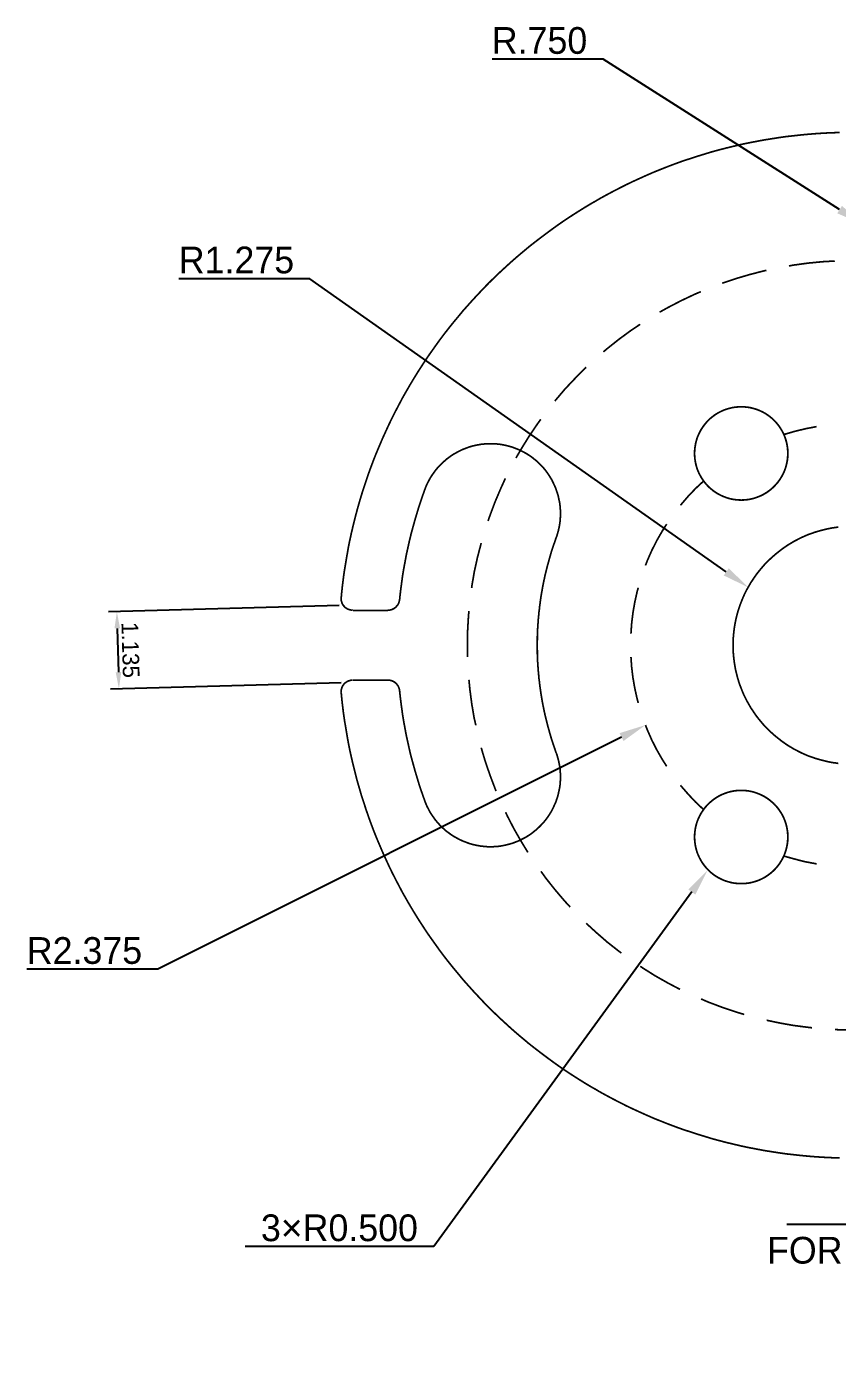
# Model space of a CAD drawing. Header units: millimetres. Extents: x 6 to 265, y -15 to 239.
# Drawn here: x 5.7 to 127, y -14.7 to 185 of the extents above; entities that cross this region are included whole.
import ezdxf
from ezdxf import colors
from ezdxf.entities.mleader import LeaderData, LeaderLine
from ezdxf.math import Vec2, Vec3

# ---------------------------------------------------------------- set-up
doc = ezdxf.new("R2010")
doc.units = ezdxf.units.MM
doc.layers.add('P', color=7, linetype='Continuous')
doc.dimstyles.new('ISO-25', dxfattribs={"dimtxt": 2.5, "dimasz": 2.5, "dimexe": 1.25, "dimexo": 0.625, "dimtad": 1, "dimtxsty": 'Standard', "dimcen": 2.5, "dimadec": 0, "dimazin": 0, "dimtfac": 1, "dimtmove": 0, "dimatfit": 3, "dimfxl": 1, "dimarcsym": 0})

# ---------------------------------------------------------------- blocks, each defined once
blk = doc.blocks.new('*D1')
at = {"color": 0, "lineweight": -2, "transparency": 16777216}
for p, q in [((52.47, 98.36), (17.96, 97.41)), ((19.28, 94.94), (19.46, 88.39)), ((52.79, 86.8), (18.27, 85.85))]:
    blk.add_line(p, q, dxfattribs=at)
at = {"color": 0, "transparency": 16777216}
for points in [[(19.69, 94.95), (18.86, 94.93), (19.21, 97.44)], [(19.87, 88.4), (19.04, 88.37), (19.52, 85.89)]]:
    blk.add_solid(points, dxfattribs=at)
at = {"layer": 'Defpoints', "color": 0, "transparency": 16777216}
for p in [(53.09, 98.37), (19.52, 85.89), (53.41, 86.82)]:
    blk.add_point(p, dxfattribs=at)
at = {"color": 0, "transparency": 16777216, "insert": (21.24, 91.71), "char_height": 2.5, "attachment_point": 5, "rotation": 271.5766}
blk.add_mtext('1.135', dxfattribs=at)

msp = doc.modelspace()

# ---------------------------------------------------------------- linework, layer by layer
at = {"layer": 'P', "color": 5, "const_width": 0.254}
for points in [[(127.318, 169.139), (126.171, 169.104), (125.042, 169.051), (123.913, 168.981), (122.784, 168.892), (121.655, 168.787), (120.527, 168.663), (119.398, 168.54), (118.269, 168.381), (117.158, 168.204), (116.029, 168.028), (114.917, 167.816), (113.806, 167.605), (112.695, 167.375), (111.584, 167.111), (110.472, 166.846), (109.379, 166.564), (108.268, 166.264), (107.174, 165.929), (106.08, 165.594), (105.004, 165.241), (103.911, 164.888), (102.835, 164.5), (101.759, 164.095), (100.683, 163.671), (99.624, 163.248), (98.566, 162.789), (97.508, 162.313), (96.467, 161.837), (95.426, 161.343), (94.386, 160.814), (93.363, 160.285), (92.34, 159.738), (91.317, 159.173), (90.823, 158.873), (90.311, 158.591), (89.306, 157.992), (88.318, 157.374), (87.348, 156.757), (86.378, 156.122), (85.425, 155.469), (84.49, 154.799), (83.555, 154.111), (82.638, 153.423), (81.721, 152.718), (80.821, 152.012), (79.939, 151.271), (79.058, 150.53), (78.211, 149.789), (77.364, 149.013), (76.518, 148.237), (75.688, 147.443), (74.877, 146.65), (74.083, 145.838), (73.307, 145.009), (72.531, 144.18), (71.773, 143.334), (71.014, 142.487), (70.291, 141.605), (69.568, 140.741), (68.845, 139.841), (68.157, 138.959), (67.469, 138.042), (66.816, 137.125), (66.163, 136.208), (65.511, 135.273), (64.893, 134.32), (64.276, 133.368), (63.676, 132.398), (63.094, 131.427), (62.53, 130.457), (61.965, 129.469), (61.436, 128.464), (60.907, 127.459), (60.396, 126.453), (59.902, 125.43), (59.425, 124.389), (58.949, 123.349), (58.508, 122.308), (58.067, 121.267), (57.644, 120.209), (57.238, 119.133), (56.85, 118.075), (56.48, 116.981), (56.127, 115.905), (55.774, 114.812), (55.457, 113.718), (55.139, 112.607), (54.857, 111.513), (54.575, 110.384), (54.31, 109.273), (54.063, 108.144), (53.834, 107.015), (53.64, 105.886), (53.446, 104.74), (53.252, 103.593), (53.093, 102.447), (52.952, 101.3), (52.828, 100.136), (52.776, 99.554)], [(126.612, 149.913), (124.795, 149.807), (122.59, 149.595), (120.403, 149.296), (119.75, 149.172)], [(116.381, 148.519), (116.064, 148.449), (113.93, 147.902), (111.831, 147.285), (109.767, 146.597)], [(106.574, 145.327), (105.657, 144.939), (103.646, 143.986), (101.706, 142.981), (100.401, 142.258)], [(97.49, 140.441), (96.097, 139.506), (94.298, 138.183), (92.569, 136.807), (91.987, 136.313)], [(89.429, 134.003), (89.27, 133.897), (87.736, 132.327), (86.219, 130.722), (84.79, 129.028), (84.72, 128.958)], [(109.114, 127.159), (108.973, 127.071), (108.673, 126.877), (108.373, 126.665), (108.109, 126.453), (107.844, 126.224), (107.597, 125.977), (107.368, 125.73), (107.156, 125.465), (106.945, 125.201), (106.751, 124.919), (106.574, 124.619), (106.415, 124.337), (106.274, 124.037), (106.133, 123.719), (106.01, 123.402), (105.922, 123.084), (105.833, 122.767), (105.763, 122.432), (105.71, 122.114), (105.657, 121.779), (105.639, 121.444), (105.639, 121.109), (105.639, 120.773), (105.675, 120.421), (105.71, 120.086), (105.763, 119.75), (105.833, 119.415), (105.939, 119.08), (106.045, 118.763), (106.168, 118.428), (106.31, 118.11), (106.486, 117.793), (106.574, 117.634), (106.662, 117.475), (106.856, 117.175), (107.068, 116.893), (107.28, 116.611), (107.509, 116.364), (107.756, 116.117), (108.003, 115.888), (108.268, 115.658), (108.532, 115.464), (108.814, 115.27), (109.097, 115.094), (109.396, 114.935), (109.696, 114.776), (110.014, 114.653), (110.331, 114.529), (110.649, 114.423), (110.966, 114.335), (111.284, 114.265), (111.619, 114.212), (111.954, 114.177), (112.289, 114.159), (112.624, 114.141), (112.959, 114.159), (113.295, 114.177), (113.647, 114.212), (113.983, 114.282), (114.318, 114.353), (114.635, 114.441), (114.97, 114.565), (115.305, 114.688), (115.623, 114.829), (115.94, 114.988), (116.099, 115.076), (116.258, 115.164), (116.558, 115.358), (116.84, 115.57), (117.105, 115.799), (117.369, 116.029), (117.616, 116.258), (117.845, 116.523), (118.075, 116.769), (118.269, 117.052), (118.463, 117.334), (118.639, 117.616), (118.798, 117.916), (118.957, 118.216), (119.08, 118.516), (119.204, 118.833), (119.292, 119.151), (119.38, 119.486), (119.451, 119.803), (119.521, 120.138), (119.556, 120.474), (119.574, 120.809), (119.592, 121.144), (119.574, 121.479), (119.556, 121.814), (119.503, 122.149), (119.451, 122.484), (119.38, 122.82), (119.274, 123.155), (119.168, 123.49), (119.045, 123.807), (118.904, 124.125), (118.745, 124.442), (118.657, 124.601), (118.551, 124.76), (118.357, 125.06), (118.163, 125.342), (117.934, 125.624), (117.704, 125.889), (117.457, 126.136), (117.21, 126.365), (116.946, 126.577), (116.681, 126.788), (116.399, 126.982), (116.117, 127.159), (115.817, 127.318), (115.517, 127.459), (115.2, 127.6), (114.9, 127.706), (114.582, 127.811), (114.247, 127.9), (113.93, 127.97), (113.594, 128.023), (113.259, 128.058), (112.924, 128.094), (112.589, 128.094), (112.254, 128.094), (111.919, 128.058), (111.584, 128.023), (111.248, 127.97), (110.913, 127.882), (110.578, 127.794), (110.243, 127.688), (109.926, 127.564), (109.59, 127.406), (109.273, 127.247), (109.114, 127.159)], [(105.639, 121.126), (105.639, 120.932), (105.657, 120.579), (105.692, 120.227), (105.745, 119.892), (105.816, 119.539), (105.904, 119.204), (105.992, 118.886), (106.116, 118.569), (106.257, 118.251), (106.398, 117.951), (106.557, 117.651), (106.733, 117.369), (106.927, 117.087), (107.121, 116.822), (107.333, 116.558), (107.562, 116.311), (107.791, 116.064), (108.038, 115.852), (108.303, 115.641), (108.567, 115.429), (108.85, 115.253), (109.132, 115.076), (109.432, 114.917), (109.732, 114.759), (110.049, 114.635), (110.367, 114.512), (110.702, 114.406), (111.037, 114.318), (111.372, 114.247), (111.725, 114.194), (112.078, 114.159), (112.43, 114.141), (112.607, 114.141), (112.783, 114.141), (113.153, 114.159), (113.489, 114.194), (113.841, 114.247), (114.177, 114.318), (114.512, 114.406), (114.847, 114.512), (115.164, 114.635), (115.482, 114.759), (115.782, 114.917), (116.082, 115.076), (116.364, 115.253), (116.646, 115.429), (116.911, 115.641), (117.175, 115.852), (117.422, 116.064), (117.651, 116.311), (117.881, 116.558), (118.092, 116.822), (118.304, 117.087), (118.48, 117.369), (118.657, 117.651), (118.816, 117.951), (118.974, 118.251), (119.098, 118.569), (119.221, 118.886), (119.327, 119.204), (119.398, 119.539), (119.468, 119.892), (119.521, 120.227), (119.556, 120.579), (119.574, 120.932), (119.592, 121.126), (119.574, 121.303), (119.556, 121.655), (119.521, 122.008), (119.468, 122.361), (119.398, 122.696), (119.327, 123.031), (119.221, 123.366), (119.098, 123.684), (118.974, 123.984), (118.816, 124.301), (118.657, 124.601), (118.48, 124.883), (118.304, 125.166), (118.092, 125.43), (117.881, 125.677), (117.651, 125.942), (117.422, 126.171), (117.175, 126.4), (116.911, 126.612), (116.646, 126.806), (116.364, 127), (116.082, 127.176), (115.782, 127.335), (115.482, 127.476), (115.164, 127.617), (114.847, 127.723), (114.512, 127.829), (114.177, 127.917), (113.841, 127.988), (113.489, 128.041), (113.153, 128.076), (112.783, 128.094), (112.607, 128.094), (112.43, 128.094), (112.078, 128.076), (111.725, 128.041), (111.372, 127.988), (111.037, 127.917), (110.702, 127.829), (110.367, 127.723), (110.049, 127.617), (109.732, 127.476), (109.432, 127.335), (109.132, 127.176), (108.85, 127), (108.567, 126.806), (108.303, 126.612), (108.038, 126.4), (107.791, 126.171), (107.562, 125.942), (107.333, 125.677), (107.121, 125.43), (106.927, 125.166), (106.733, 124.883), (106.557, 124.601), (106.398, 124.301), (106.257, 123.984), (106.116, 123.684), (105.992, 123.366), (105.904, 123.031), (105.816, 122.696), (105.745, 122.361), (105.692, 122.008), (105.657, 121.655), (105.639, 121.303), (105.639, 121.126)], [(109.114, 115.076), (109.273, 114.988), (109.59, 114.829), (109.926, 114.688), (110.243, 114.565), (110.578, 114.441), (110.913, 114.353), (111.248, 114.282), (111.584, 114.212), (111.919, 114.177), (112.254, 114.159), (112.589, 114.141), (112.924, 114.159), (113.259, 114.177), (113.594, 114.212), (113.93, 114.265), (114.247, 114.335), (114.582, 114.423), (114.9, 114.529), (115.2, 114.653), (115.517, 114.776), (115.817, 114.935), (116.117, 115.094), (116.399, 115.27), (116.681, 115.464), (116.946, 115.658), (117.21, 115.888), (117.457, 116.117), (117.704, 116.364), (117.934, 116.611), (118.163, 116.893), (118.357, 117.175), (118.551, 117.475), (118.657, 117.634), (118.745, 117.793), (118.904, 118.11), (119.045, 118.428), (119.168, 118.763), (119.274, 119.08), (119.38, 119.415), (119.451, 119.75), (119.503, 120.086), (119.556, 120.421), (119.574, 120.773), (119.592, 121.109), (119.574, 121.444), (119.556, 121.779), (119.521, 122.114), (119.451, 122.432), (119.38, 122.767), (119.292, 123.084), (119.204, 123.402), (119.08, 123.719), (118.957, 124.037), (118.798, 124.337), (118.639, 124.619), (118.463, 124.919), (118.269, 125.201), (118.075, 125.465), (117.845, 125.73), (117.616, 125.977), (117.369, 126.224), (117.105, 126.453), (116.84, 126.665), (116.558, 126.877), (116.258, 127.071), (116.099, 127.159), (115.94, 127.247), (115.623, 127.406), (115.305, 127.564), (114.97, 127.688), (114.635, 127.794), (114.318, 127.882), (113.983, 127.97), (113.647, 128.023), (113.295, 128.058), (112.959, 128.094), (112.624, 128.094), (112.289, 128.094), (111.954, 128.058), (111.619, 128.023), (111.284, 127.97), (110.966, 127.9), (110.649, 127.811), (110.331, 127.706), (110.014, 127.6), (109.696, 127.459), (109.396, 127.318), (109.097, 127.159), (108.814, 126.982), (108.532, 126.788), (108.268, 126.577), (108.003, 126.365), (107.756, 126.136), (107.509, 125.889), (107.28, 125.624), (107.068, 125.342), (106.856, 125.06), (106.662, 124.76), (106.574, 124.601), (106.486, 124.442), (106.31, 124.125), (106.168, 123.807), (106.045, 123.49), (105.939, 123.155), (105.833, 122.82), (105.763, 122.484), (105.71, 122.149), (105.675, 121.814), (105.639, 121.479), (105.639, 121.144), (105.639, 120.809), (105.657, 120.474), (105.71, 120.138), (105.763, 119.803), (105.833, 119.486), (105.922, 119.151), (106.01, 118.833), (106.133, 118.516), (106.274, 118.216), (106.415, 117.916), (106.574, 117.616), (106.751, 117.334), (106.945, 117.052), (107.156, 116.769), (107.368, 116.523), (107.597, 116.258), (107.844, 116.029), (108.109, 115.799), (108.373, 115.57), (108.673, 115.358), (108.973, 115.164), (109.114, 115.076)], [(116.099, 115.076), (116.258, 115.164), (116.558, 115.358), (116.84, 115.57), (117.105, 115.799), (117.369, 116.029), (117.616, 116.258), (117.845, 116.523), (118.075, 116.769), (118.269, 117.052), (118.463, 117.334), (118.639, 117.616), (118.798, 117.916), (118.957, 118.216), (119.08, 118.516), (119.204, 118.833), (119.292, 119.151), (119.38, 119.486), (119.451, 119.803), (119.521, 120.138), (119.556, 120.474), (119.574, 120.809), (119.592, 121.144), (119.574, 121.479), (119.556, 121.814), (119.503, 122.149), (119.451, 122.484), (119.38, 122.82), (119.274, 123.155), (119.168, 123.49), (119.045, 123.807), (118.904, 124.125), (118.745, 124.442), (118.657, 124.601), (118.551, 124.76), (118.357, 125.06), (118.163, 125.342), (117.934, 125.624), (117.704, 125.889), (117.457, 126.136), (117.21, 126.365), (116.946, 126.577), (116.681, 126.788), (116.399, 126.982), (116.117, 127.159), (115.817, 127.318), (115.517, 127.459), (115.2, 127.6), (114.9, 127.706), (114.582, 127.811), (114.247, 127.9), (113.93, 127.97), (113.594, 128.023), (113.259, 128.058), (112.924, 128.094), (112.589, 128.094), (112.254, 128.094), (111.919, 128.058), (111.584, 128.023), (111.248, 127.97), (110.913, 127.882), (110.578, 127.794), (110.243, 127.688), (109.926, 127.564), (109.59, 127.406), (109.273, 127.247), (109.114, 127.159), (108.973, 127.071), (108.673, 126.877), (108.373, 126.665), (108.109, 126.453), (107.844, 126.224), (107.597, 125.977), (107.368, 125.73), (107.156, 125.465), (106.945, 125.201), (106.751, 124.919), (106.574, 124.619), (106.415, 124.337), (106.274, 124.037), (106.133, 123.719), (106.01, 123.402), (105.922, 123.084), (105.833, 122.767), (105.763, 122.432), (105.71, 122.114), (105.657, 121.779), (105.639, 121.444), (105.639, 121.109), (105.639, 120.773), (105.675, 120.421), (105.71, 120.086), (105.763, 119.75), (105.833, 119.415), (105.939, 119.08), (106.045, 118.763), (106.168, 118.428), (106.31, 118.11), (106.486, 117.793), (106.574, 117.634), (106.662, 117.475), (106.856, 117.175), (107.068, 116.893), (107.28, 116.611), (107.509, 116.364), (107.756, 116.117), (108.003, 115.888), (108.268, 115.658), (108.532, 115.464), (108.814, 115.27), (109.097, 115.094), (109.396, 114.935), (109.696, 114.776), (110.014, 114.653), (110.331, 114.529), (110.649, 114.423), (110.966, 114.335), (111.284, 114.265), (111.619, 114.212), (111.954, 114.177), (112.289, 114.159), (112.624, 114.141), (112.959, 114.159), (113.295, 114.177), (113.647, 114.212), (113.983, 114.282), (114.318, 114.353), (114.635, 114.441), (114.97, 114.565), (115.305, 114.688), (115.623, 114.829), (115.94, 114.988), (116.099, 115.076)], [(119.592, 121.126), (119.574, 121.303), (119.556, 121.655), (119.521, 122.008), (119.468, 122.361), (119.398, 122.696), (119.327, 123.031), (119.221, 123.366), (119.098, 123.684), (118.974, 123.984), (118.816, 124.301), (118.657, 124.601), (118.48, 124.883), (118.304, 125.166), (118.092, 125.43), (117.881, 125.677), (117.651, 125.942), (117.422, 126.171), (117.175, 126.4), (116.911, 126.612), (116.646, 126.806), (116.364, 127), (116.082, 127.176), (115.782, 127.335), (115.482, 127.476), (115.164, 127.617), (114.847, 127.723), (114.512, 127.829), (114.177, 127.917), (113.841, 127.988), (113.489, 128.041), (113.153, 128.076), (112.783, 128.094), (112.607, 128.094), (112.43, 128.094), (112.078, 128.076), (111.725, 128.041), (111.372, 127.988), (111.037, 127.917), (110.702, 127.829), (110.367, 127.723), (110.049, 127.617), (109.732, 127.476), (109.432, 127.335), (109.132, 127.176), (108.85, 127), (108.567, 126.806), (108.303, 126.612), (108.038, 126.4), (107.791, 126.171), (107.562, 125.942), (107.333, 125.677), (107.121, 125.43), (106.927, 125.166), (106.733, 124.883), (106.557, 124.601), (106.398, 124.301), (106.257, 123.984), (106.116, 123.684), (105.992, 123.366), (105.904, 123.031), (105.816, 122.696), (105.745, 122.361), (105.692, 122.008), (105.657, 121.655), (105.639, 121.303), (105.639, 121.126), (105.639, 120.932), (105.657, 120.579), (105.692, 120.227), (105.745, 119.892), (105.816, 119.539), (105.904, 119.204), (105.992, 118.886), (106.116, 118.569), (106.257, 118.251), (106.398, 117.951), (106.557, 117.651), (106.733, 117.369), (106.927, 117.087), (107.121, 116.822), (107.333, 116.558), (107.562, 116.311), (107.791, 116.064), (108.038, 115.852), (108.303, 115.641), (108.567, 115.429), (108.85, 115.253), (109.132, 115.076), (109.432, 114.917), (109.732, 114.759), (110.049, 114.635), (110.367, 114.512), (110.702, 114.406), (111.037, 114.318), (111.372, 114.247), (111.725, 114.194), (112.078, 114.159), (112.43, 114.141), (112.607, 114.141), (112.783, 114.141), (113.153, 114.159), (113.489, 114.194), (113.841, 114.247), (114.177, 114.318), (114.512, 114.406), (114.847, 114.512), (115.164, 114.635), (115.482, 114.759), (115.782, 114.917), (116.082, 115.076), (116.364, 115.253), (116.646, 115.429), (116.911, 115.641), (117.175, 115.852), (117.422, 116.064), (117.651, 116.311), (117.881, 116.558), (118.092, 116.822), (118.304, 117.087), (118.48, 117.369), (118.657, 117.651), (118.816, 117.951), (118.974, 118.251), (119.098, 118.569), (119.221, 118.886), (119.327, 119.204), (119.398, 119.539), (119.468, 119.892), (119.521, 120.227), (119.556, 120.579), (119.574, 120.932), (119.592, 121.126)], [(116.099, 127.159), (115.94, 127.247), (115.623, 127.406), (115.305, 127.564), (114.97, 127.688), (114.635, 127.794), (114.318, 127.882), (113.983, 127.97), (113.647, 128.023), (113.295, 128.058), (112.959, 128.094), (112.624, 128.094), (112.289, 128.094), (111.954, 128.058), (111.619, 128.023), (111.284, 127.97), (110.966, 127.9), (110.649, 127.811), (110.331, 127.706), (110.014, 127.6), (109.696, 127.459), (109.396, 127.318), (109.097, 127.159), (108.814, 126.982), (108.532, 126.788), (108.268, 126.577), (108.003, 126.365), (107.756, 126.136), (107.509, 125.889), (107.28, 125.624), (107.068, 125.342), (106.856, 125.06), (106.662, 124.76), (106.574, 124.601), (106.486, 124.442), (106.31, 124.125), (106.168, 123.807), (106.045, 123.49), (105.939, 123.155), (105.833, 122.82), (105.763, 122.484), (105.71, 122.149), (105.675, 121.814), (105.639, 121.479), (105.639, 121.144), (105.639, 120.809), (105.657, 120.474), (105.71, 120.138), (105.763, 119.803), (105.833, 119.486), (105.922, 119.151), (106.01, 118.833), (106.133, 118.516), (106.274, 118.216), (106.415, 117.916), (106.574, 117.616), (106.751, 117.334), (106.945, 117.052), (107.156, 116.769), (107.368, 116.523), (107.597, 116.258), (107.844, 116.029), (108.109, 115.799), (108.373, 115.57), (108.673, 115.358), (108.973, 115.164), (109.114, 115.076), (109.273, 114.988), (109.59, 114.829), (109.926, 114.688), (110.243, 114.565), (110.578, 114.441), (110.913, 114.353), (111.248, 114.282), (111.584, 114.212), (111.919, 114.177), (112.254, 114.159), (112.589, 114.141), (112.924, 114.159), (113.259, 114.177), (113.594, 114.212), (113.93, 114.265), (114.247, 114.335), (114.582, 114.423), (114.9, 114.529), (115.2, 114.653), (115.517, 114.776), (115.817, 114.935), (116.117, 115.094), (116.399, 115.27), (116.681, 115.464), (116.946, 115.658), (117.21, 115.888), (117.457, 116.117), (117.704, 116.364), (117.934, 116.611), (118.163, 116.893), (118.357, 117.175), (118.551, 117.475), (118.657, 117.634), (118.745, 117.793), (118.904, 118.11), (119.045, 118.428), (119.168, 118.763), (119.274, 119.08), (119.38, 119.415), (119.451, 119.75), (119.503, 120.086), (119.556, 120.421), (119.574, 120.773), (119.592, 121.109), (119.574, 121.444), (119.556, 121.779), (119.521, 122.114), (119.451, 122.432), (119.38, 122.767), (119.292, 123.084), (119.204, 123.402), (119.08, 123.719), (118.957, 124.037), (118.798, 124.337), (118.639, 124.619), (118.463, 124.919), (118.269, 125.201), (118.075, 125.465), (117.845, 125.73), (117.616, 125.977), (117.369, 126.224), (117.105, 126.453), (116.84, 126.665), (116.558, 126.877), (116.258, 127.071), (116.099, 127.159)], [(82.621, 126.224), (82.127, 125.536), (80.874, 123.684), (79.728, 121.832), (78.916, 120.438)], [(123.878, 125.13), (123.754, 125.113), (122.149, 124.795), (120.562, 124.407), (118.992, 123.948)], [(84.931, 108.532), (84.984, 108.656), (85.072, 108.903), (85.143, 109.167), (85.213, 109.414), (85.284, 109.679), (85.337, 109.926), (85.39, 110.19), (85.443, 110.455), (85.478, 110.702), (85.513, 110.966), (85.531, 111.231), (85.549, 111.478), (85.566, 111.742), (85.566, 111.989), (85.566, 112.254), (85.566, 112.501), (85.549, 112.765), (85.531, 113.012), (85.513, 113.259), (85.478, 113.524), (85.443, 113.771), (85.39, 114.018), (85.337, 114.265), (85.284, 114.512), (85.231, 114.759), (85.161, 115.006), (85.09, 115.235), (85.002, 115.482), (84.931, 115.711), (84.843, 115.958), (84.737, 116.187), (84.631, 116.417), (84.526, 116.646), (84.42, 116.858), (84.314, 117.087), (84.19, 117.316), (84.049, 117.528), (83.926, 117.74), (83.785, 117.951), (83.644, 118.163), (83.503, 118.357), (83.344, 118.569), (83.185, 118.763), (83.026, 118.957), (82.85, 119.133), (82.673, 119.327), (82.497, 119.503), (82.321, 119.68), (82.127, 119.856), (81.95, 120.033), (81.739, 120.191), (81.545, 120.35), (81.351, 120.509), (81.139, 120.668), (80.927, 120.809), (80.698, 120.95), (80.486, 121.091), (80.257, 121.214), (80.028, 121.338), (79.781, 121.461), (79.551, 121.585), (79.304, 121.691), (79.058, 121.797), (78.811, 121.885), (78.687, 121.938), (78.546, 121.991), (78.299, 122.079), (78.034, 122.149), (77.788, 122.22), (77.523, 122.29), (77.276, 122.343), (77.011, 122.396), (76.747, 122.449), (76.5, 122.484), (76.235, 122.52), (75.988, 122.537), (75.724, 122.555), (75.459, 122.573), (75.212, 122.573), (74.948, 122.573), (74.701, 122.573), (74.436, 122.555), (74.189, 122.537), (73.942, 122.502), (73.678, 122.484), (73.431, 122.432), (73.184, 122.396), (72.937, 122.343), (72.69, 122.29), (72.443, 122.238), (72.214, 122.167), (71.967, 122.096), (71.72, 122.008), (71.49, 121.92), (71.261, 121.832), (71.014, 121.744), (70.785, 121.638), (70.556, 121.532), (70.344, 121.426), (70.115, 121.303), (69.903, 121.179), (69.674, 121.056), (69.462, 120.932), (69.25, 120.791), (69.056, 120.65), (68.845, 120.491), (68.651, 120.35), (68.439, 120.191), (68.263, 120.015), (68.068, 119.856), (67.874, 119.68), (67.698, 119.503), (67.522, 119.327), (67.345, 119.133), (67.169, 118.939), (67.01, 118.745), (66.851, 118.551), (66.693, 118.339), (66.552, 118.128), (66.393, 117.916), (66.252, 117.704), (66.111, 117.475), (65.987, 117.263), (65.864, 117.016), (65.74, 116.787), (65.617, 116.558), (65.511, 116.311), (65.405, 116.064), (65.317, 115.817), (65.264, 115.676)], [(77.329, 117.387), (76.676, 115.958), (75.812, 113.93), (75.036, 111.866), (74.736, 111.019)], [(106.998, 116.999), (105.798, 115.888), (104.687, 114.723), (103.611, 113.471), (103.523, 113.365)], [(65.264, 115.676), (65.088, 115.182), (64.735, 114.177), (64.4, 113.171), (64.1, 112.166), (63.8, 111.16), (63.518, 110.137), (63.235, 109.114), (62.988, 108.091), (62.759, 107.05), (62.53, 106.027), (62.336, 104.987), (62.142, 103.946), (61.965, 102.905), (61.824, 101.847), (61.683, 100.806), (61.56, 99.748), (61.507, 99.219)], [(101.459, 110.543), (100.789, 109.485), (99.977, 108.073), (99.236, 106.609), (98.584, 105.128), (98.284, 104.352)], [(127.141, 110.102), (126.7, 110.031), (126.259, 109.978), (125.818, 109.89), (125.377, 109.802), (124.954, 109.696), (124.531, 109.59), (124.107, 109.467), (123.684, 109.343), (123.278, 109.202), (122.855, 109.061), (122.449, 108.903), (122.061, 108.726), (121.655, 108.55), (121.267, 108.356), (120.897, 108.162), (120.509, 107.968), (120.138, 107.738), (119.768, 107.527), (119.415, 107.297), (119.063, 107.05), (118.71, 106.803), (118.375, 106.539), (118.039, 106.274), (117.704, 106.01), (117.387, 105.728), (117.069, 105.445), (116.752, 105.145), (116.452, 104.846), (116.152, 104.546), (115.87, 104.228), (115.588, 103.893), (115.323, 103.576), (115.058, 103.24), (114.794, 102.888), (114.547, 102.535), (114.318, 102.182), (114.071, 101.829), (113.859, 101.459), (113.647, 101.088), (113.436, 100.718), (113.242, 100.33), (113.048, 99.942), (112.871, 99.536), (112.713, 99.148), (112.554, 98.743), (112.395, 98.337), (112.254, 97.913), (112.13, 97.508), (112.007, 97.084), (111.901, 96.643), (111.795, 96.22), (111.707, 95.779), (111.637, 95.356), (111.566, 94.915), (111.513, 94.456), (111.46, 94.015), (111.425, 93.557), (111.407, 93.098), (111.39, 92.657), (111.39, 92.41), (111.39, 92.181), (111.407, 91.74), (111.425, 91.281), (111.46, 90.823), (111.513, 90.382), (111.566, 89.923), (111.637, 89.482), (111.707, 89.059), (111.795, 88.618), (111.901, 88.194), (112.007, 87.753), (112.13, 87.33), (112.254, 86.924), (112.395, 86.501), (112.554, 86.095), (112.713, 85.69), (112.871, 85.302), (113.048, 84.896), (113.242, 84.508), (113.436, 84.12), (113.647, 83.749), (113.859, 83.379), (114.071, 83.009), (114.318, 82.656), (114.547, 82.303), (114.794, 81.95), (115.058, 81.598), (115.323, 81.262), (115.588, 80.945), (115.87, 80.61), (116.152, 80.292), (116.452, 79.992), (116.752, 79.693), (117.069, 79.393), (117.387, 79.11), (117.704, 78.828), (118.039, 78.564), (118.375, 78.299), (118.71, 78.034), (119.063, 77.788), (119.415, 77.541), (119.768, 77.311), (120.138, 77.1), (120.509, 76.87), (120.897, 76.676), (121.267, 76.482), (121.655, 76.288), (122.061, 76.112), (122.449, 75.935), (122.855, 75.777), (123.278, 75.636), (123.684, 75.494), (124.107, 75.371), (124.531, 75.248), (124.954, 75.142), (125.377, 75.036), (125.818, 74.948), (126.259, 74.859), (126.7, 74.807), (127.141, 74.736)], [(84.931, 108.532), (84.843, 108.285), (84.684, 107.791), (84.508, 107.315), (84.349, 106.821), (84.19, 106.327), (84.049, 105.833), (83.908, 105.339), (83.767, 104.828), (83.626, 104.334), (83.503, 103.84), (83.379, 103.329), (83.256, 102.835), (83.15, 102.341), (83.044, 101.829), (82.938, 101.318), (82.85, 100.824), (82.762, 100.312), (82.673, 99.818), (82.603, 99.307), (82.532, 98.795), (82.462, 98.284), (82.409, 97.772), (82.338, 97.278), (82.303, 96.767), (82.25, 96.255), (82.215, 95.744), (82.18, 95.232), (82.144, 94.721), (82.127, 94.209), (82.109, 93.698), (82.109, 93.186), (82.091, 92.675), (82.091, 92.163), (82.109, 91.652), (82.109, 91.14), (82.127, 90.629), (82.144, 90.117), (82.18, 89.606), (82.215, 89.094), (82.25, 88.583), (82.303, 88.071), (82.338, 87.559), (82.409, 87.066), (82.462, 86.554), (82.532, 86.043), (82.603, 85.531), (82.673, 85.019), (82.762, 84.526), (82.85, 84.014), (82.938, 83.52), (83.044, 83.009), (83.15, 82.497), (83.256, 82.003), (83.379, 81.509), (83.503, 80.998), (83.626, 80.504), (83.767, 80.01), (83.908, 79.498), (84.049, 79.005), (84.19, 78.511), (84.349, 78.017), (84.508, 77.523), (84.684, 77.047), (84.843, 76.553), (84.931, 76.306)], [(73.713, 107.703), (73.148, 105.533), (72.672, 103.364), (72.302, 101.194), (72.284, 100.983)], [(97.208, 101.018), (97.049, 100.489), (96.696, 98.884), (96.414, 97.296), (96.22, 95.673), (96.114, 94.156)], [(52.776, 99.572), (52.758, 99.483), (52.758, 99.289), (52.776, 99.113), (52.828, 98.937), (52.881, 98.76), (52.952, 98.601), (53.04, 98.443), (53.146, 98.302), (53.217, 98.231), (53.269, 98.16), (53.411, 98.037), (53.569, 97.931), (53.71, 97.843), (53.887, 97.772), (54.063, 97.719), (54.24, 97.684), (54.416, 97.667), (54.504, 97.649)], [(59.761, 97.649), (59.831, 97.667), (60.008, 97.667), (60.166, 97.702), (60.325, 97.755), (60.466, 97.808), (60.607, 97.878), (60.748, 97.966), (60.872, 98.055), (60.978, 98.16), (61.083, 98.284), (61.189, 98.407), (61.278, 98.531), (61.348, 98.672), (61.401, 98.831), (61.454, 98.989), (61.489, 99.148), (61.489, 99.236)], [(59.761, 97.631), (54.522, 97.631)], [(71.878, 97.543), (71.808, 96.802), (71.684, 94.615), (71.649, 92.41), (71.667, 90.664)], [(96.114, 90.664), (96.22, 89.147), (96.414, 87.542), (96.696, 85.937), (97.049, 84.349), (97.208, 83.785)], [(54.504, 87.207), (54.416, 87.207), (54.24, 87.189), (54.063, 87.136), (53.887, 87.083), (53.71, 87.013), (53.569, 86.924), (53.411, 86.819), (53.269, 86.695), (53.217, 86.625), (53.146, 86.554), (53.04, 86.413), (52.952, 86.254), (52.881, 86.095), (52.828, 85.919), (52.776, 85.743), (52.758, 85.566), (52.758, 85.39), (52.776, 85.284)], [(59.761, 87.171), (54.522, 87.171)], [(61.489, 85.637), (61.489, 85.707), (61.454, 85.884), (61.401, 86.025), (61.348, 86.184), (61.278, 86.325), (61.189, 86.448), (61.083, 86.589), (60.978, 86.695), (60.872, 86.801), (60.748, 86.889), (60.607, 86.977), (60.466, 87.048), (60.325, 87.101), (60.166, 87.154), (60.008, 87.189), (59.831, 87.207), (59.761, 87.207)], [(71.878, 87.242), (72.02, 85.796), (72.302, 83.626), (72.672, 81.456), (72.919, 80.433)], [(52.776, 85.284), (52.828, 84.702), (52.952, 83.538), (53.093, 82.391), (53.252, 81.245), (53.446, 80.098), (53.64, 78.952), (53.834, 77.823), (54.063, 76.694), (54.31, 75.565), (54.575, 74.454), (54.857, 73.325), (55.139, 72.231), (55.457, 71.12), (55.774, 70.026), (56.127, 68.933), (56.48, 67.857), (56.85, 66.763), (57.238, 65.705), (57.644, 64.629), (58.067, 63.571), (58.508, 62.53), (58.949, 61.489), (59.425, 60.448), (59.902, 59.408), (60.396, 58.385), (60.907, 57.379), (61.436, 56.374), (61.965, 55.368), (62.53, 54.381), (63.094, 53.411), (63.676, 52.44), (64.276, 51.47), (64.893, 50.518), (65.511, 49.565), (66.163, 48.63), (66.816, 47.713), (67.469, 46.796), (68.157, 45.879), (68.845, 44.997), (69.568, 44.097), (70.291, 43.233), (71.014, 42.351), (71.773, 41.504), (72.531, 40.658), (73.307, 39.829), (74.083, 39), (74.877, 38.188), (75.688, 37.394), (76.518, 36.601), (77.364, 35.825), (78.211, 35.048), (79.058, 34.308), (79.939, 33.567), (80.821, 32.826), (81.721, 32.12), (82.638, 31.415), (83.555, 30.727), (84.49, 30.039), (85.425, 29.369), (86.378, 28.716), (87.348, 28.081), (88.318, 27.464), (89.306, 26.846), (90.311, 26.247), (90.823, 25.964), (91.317, 25.665), (92.34, 25.1), (93.363, 24.553), (94.386, 24.024), (95.426, 23.495), (96.467, 23.001), (97.508, 22.525), (98.566, 22.049), (99.624, 21.59), (100.683, 21.167), (101.759, 20.743), (102.835, 20.338), (103.911, 19.95), (105.004, 19.597), (106.08, 19.244), (107.174, 18.909), (108.268, 18.574), (109.379, 18.274), (110.472, 17.992), (111.584, 17.727), (112.695, 17.463), (113.806, 17.233), (114.917, 17.022), (116.029, 16.81), (117.158, 16.633), (118.269, 16.457), (119.398, 16.298), (120.527, 16.175), (121.655, 16.051), (122.784, 15.946), (123.913, 15.857), (125.042, 15.787), (126.171, 15.734), (127.318, 15.699)], [(61.507, 85.619), (61.56, 85.09), (61.683, 84.032), (61.824, 82.991), (61.965, 81.933), (62.142, 80.892), (62.336, 79.851), (62.53, 78.811), (62.759, 77.788), (62.988, 76.747), (63.235, 75.724), (63.518, 74.701), (63.8, 73.678), (64.1, 72.672), (64.4, 71.667), (64.735, 70.661), (65.088, 69.656), (65.264, 69.162)], [(98.284, 80.469), (98.584, 79.71), (99.236, 78.228), (99.977, 76.764), (100.789, 75.353), (101.459, 74.295)], [(65.264, 69.162), (65.317, 69.021), (65.405, 68.774), (65.511, 68.527), (65.617, 68.28), (65.74, 68.051), (65.864, 67.822), (65.987, 67.575), (66.111, 67.363), (66.252, 67.134), (66.393, 66.922), (66.552, 66.71), (66.693, 66.499), (66.851, 66.287), (67.01, 66.093), (67.169, 65.899), (67.345, 65.705), (67.522, 65.511), (67.698, 65.334), (67.874, 65.158), (68.068, 64.982), (68.263, 64.823), (68.439, 64.647), (68.651, 64.488), (68.845, 64.347), (69.056, 64.188), (69.25, 64.047), (69.462, 63.906), (69.674, 63.782), (69.903, 63.659), (70.115, 63.535), (70.344, 63.412), (70.556, 63.306), (70.785, 63.2), (71.014, 63.094), (71.261, 63.006), (71.49, 62.918), (71.72, 62.83), (71.967, 62.742), (72.214, 62.671), (72.443, 62.6), (72.69, 62.548), (72.937, 62.495), (73.184, 62.442), (73.431, 62.406), (73.678, 62.353), (73.942, 62.336), (74.189, 62.301), (74.436, 62.283), (74.701, 62.265), (74.948, 62.265), (75.212, 62.265), (75.459, 62.265), (75.724, 62.283), (75.988, 62.301), (76.235, 62.318), (76.5, 62.353), (76.747, 62.389), (77.011, 62.442), (77.276, 62.495), (77.523, 62.548), (77.788, 62.618), (78.034, 62.689), (78.299, 62.759), (78.546, 62.847), (78.687, 62.9), (78.811, 62.953), (79.058, 63.041), (79.304, 63.147), (79.551, 63.253), (79.781, 63.377), (80.028, 63.5), (80.257, 63.623), (80.486, 63.747), (80.698, 63.888), (80.927, 64.029), (81.139, 64.17), (81.351, 64.329), (81.545, 64.488), (81.739, 64.647), (81.95, 64.805), (82.127, 64.982), (82.321, 65.158), (82.497, 65.334), (82.673, 65.511), (82.85, 65.705), (83.026, 65.881), (83.185, 66.075), (83.344, 66.269), (83.503, 66.481), (83.644, 66.675), (83.785, 66.887), (83.926, 67.098), (84.049, 67.31), (84.19, 67.522), (84.314, 67.751), (84.42, 67.98), (84.526, 68.192), (84.631, 68.421), (84.737, 68.651), (84.843, 68.88), (84.931, 69.127), (85.002, 69.356), (85.09, 69.603), (85.161, 69.832), (85.231, 70.079), (85.284, 70.326), (85.337, 70.573), (85.39, 70.82), (85.443, 71.067), (85.478, 71.314), (85.513, 71.579), (85.531, 71.826), (85.549, 72.073), (85.566, 72.337), (85.566, 72.584), (85.566, 72.849), (85.566, 73.096), (85.549, 73.36), (85.531, 73.607), (85.513, 73.872), (85.478, 74.136), (85.443, 74.383), (85.39, 74.648), (85.337, 74.912), (85.284, 75.159), (85.213, 75.424), (85.143, 75.671), (85.072, 75.935), (84.984, 76.182), (84.931, 76.306)], [(73.713, 77.082), (74.313, 75.053), (75.036, 72.954), (75.812, 70.908), (75.935, 70.591)], [(103.523, 71.473), (103.611, 71.349), (104.687, 70.115), (105.798, 68.933), (106.998, 67.804)], [(109.114, 57.679), (109.273, 57.591), (109.59, 57.432), (109.926, 57.273), (110.243, 57.15), (110.578, 57.044), (110.913, 56.956), (111.248, 56.868), (111.584, 56.815), (111.919, 56.78), (112.254, 56.744), (112.589, 56.744), (112.924, 56.744), (113.259, 56.78), (113.594, 56.815), (113.93, 56.868), (114.247, 56.938), (114.582, 57.027), (114.9, 57.132), (115.2, 57.238), (115.517, 57.379), (115.817, 57.52), (116.117, 57.679), (116.399, 57.856), (116.681, 58.05), (116.946, 58.261), (117.21, 58.473), (117.457, 58.702), (117.704, 58.949), (117.934, 59.214), (118.163, 59.496), (118.357, 59.778), (118.551, 60.078), (118.657, 60.237), (118.745, 60.396), (118.904, 60.713), (119.045, 61.031), (119.168, 61.348), (119.274, 61.683), (119.38, 62.018), (119.451, 62.353), (119.503, 62.689), (119.556, 63.024), (119.574, 63.359), (119.592, 63.694), (119.574, 64.029), (119.556, 64.364), (119.521, 64.699), (119.451, 65.035), (119.38, 65.352), (119.292, 65.687), (119.204, 66.005), (119.08, 66.322), (118.957, 66.622), (118.798, 66.922), (118.639, 67.222), (118.463, 67.504), (118.269, 67.786), (118.075, 68.068), (117.845, 68.315), (117.616, 68.58), (117.369, 68.809), (117.105, 69.039), (116.84, 69.268), (116.558, 69.48), (116.258, 69.674), (116.099, 69.762), (115.94, 69.85), (115.623, 70.009), (115.305, 70.15), (114.97, 70.273), (114.635, 70.397), (114.318, 70.485), (113.983, 70.556), (113.647, 70.626), (113.295, 70.661), (112.959, 70.679), (112.624, 70.697), (112.289, 70.679), (111.954, 70.661), (111.619, 70.626), (111.284, 70.573), (110.966, 70.503), (110.649, 70.414), (110.331, 70.309), (110.014, 70.185), (109.696, 70.062), (109.396, 69.903), (109.097, 69.744), (108.814, 69.568), (108.532, 69.374), (108.268, 69.18), (108.003, 68.95), (107.756, 68.721), (107.509, 68.474), (107.28, 68.227), (107.068, 67.945), (106.856, 67.663), (106.662, 67.363), (106.574, 67.204), (106.486, 67.045), (106.31, 66.728), (106.168, 66.41), (106.045, 66.075), (105.939, 65.758), (105.833, 65.423), (105.763, 65.088), (105.71, 64.752), (105.675, 64.417), (105.639, 64.064), (105.639, 63.729), (105.639, 63.394), (105.657, 63.059), (105.71, 62.724), (105.763, 62.406), (105.833, 62.071), (105.922, 61.754), (106.01, 61.436), (106.133, 61.119), (106.274, 60.801), (106.415, 60.501), (106.574, 60.219), (106.751, 59.919), (106.945, 59.637), (107.156, 59.373), (107.368, 59.108), (107.597, 58.861), (107.844, 58.614), (108.109, 58.385), (108.373, 58.173), (108.673, 57.961), (108.973, 57.767), (109.114, 57.679)], [(116.099, 57.679), (116.258, 57.767), (116.558, 57.961), (116.84, 58.173), (117.105, 58.385), (117.369, 58.614), (117.616, 58.861), (117.845, 59.108), (118.075, 59.373), (118.269, 59.637), (118.463, 59.919), (118.639, 60.219), (118.798, 60.501), (118.957, 60.801), (119.08, 61.119), (119.204, 61.436), (119.292, 61.754), (119.38, 62.071), (119.451, 62.406), (119.521, 62.724), (119.556, 63.059), (119.574, 63.394), (119.592, 63.729), (119.574, 64.064), (119.556, 64.417), (119.503, 64.752), (119.451, 65.088), (119.38, 65.423), (119.274, 65.758), (119.168, 66.075), (119.045, 66.41), (118.904, 66.728), (118.745, 67.045), (118.657, 67.204), (118.551, 67.363), (118.357, 67.663), (118.163, 67.945), (117.934, 68.227), (117.704, 68.474), (117.457, 68.721), (117.21, 68.95), (116.946, 69.18), (116.681, 69.374), (116.399, 69.568), (116.117, 69.744), (115.817, 69.903), (115.517, 70.062), (115.2, 70.185), (114.9, 70.309), (114.582, 70.414), (114.247, 70.503), (113.93, 70.573), (113.594, 70.626), (113.259, 70.661), (112.924, 70.679), (112.589, 70.697), (112.254, 70.679), (111.919, 70.661), (111.584, 70.626), (111.248, 70.556), (110.913, 70.485), (110.578, 70.397), (110.243, 70.273), (109.926, 70.15), (109.59, 70.009), (109.273, 69.85), (109.114, 69.762), (108.973, 69.674), (108.673, 69.48), (108.373, 69.268), (108.109, 69.039), (107.844, 68.809), (107.597, 68.58), (107.368, 68.315), (107.156, 68.068), (106.945, 67.786), (106.751, 67.504), (106.574, 67.222), (106.415, 66.922), (106.274, 66.622), (106.133, 66.322), (106.01, 66.005), (105.922, 65.687), (105.833, 65.352), (105.763, 65.035), (105.71, 64.699), (105.657, 64.364), (105.639, 64.029), (105.639, 63.694), (105.639, 63.359), (105.675, 63.024), (105.71, 62.689), (105.763, 62.353), (105.833, 62.018), (105.939, 61.683), (106.045, 61.348), (106.168, 61.031), (106.31, 60.713), (106.486, 60.396), (106.574, 60.237), (106.662, 60.078), (106.856, 59.778), (107.068, 59.496), (107.28, 59.214), (107.509, 58.949), (107.756, 58.702), (108.003, 58.473), (108.268, 58.261), (108.532, 58.05), (108.814, 57.856), (109.097, 57.679), (109.396, 57.52), (109.696, 57.379), (110.014, 57.238), (110.331, 57.132), (110.649, 57.027), (110.966, 56.938), (111.284, 56.868), (111.619, 56.815), (111.954, 56.78), (112.289, 56.744), (112.624, 56.744), (112.959, 56.744), (113.295, 56.78), (113.647, 56.815), (113.983, 56.868), (114.318, 56.956), (114.635, 57.044), (114.97, 57.15), (115.305, 57.273), (115.623, 57.432), (115.94, 57.591), (116.099, 57.679)], [(119.592, 63.712), (119.574, 63.906), (119.556, 64.258), (119.521, 64.611), (119.468, 64.946), (119.398, 65.299), (119.327, 65.634), (119.221, 65.952), (119.098, 66.269), (118.974, 66.587), (118.816, 66.887), (118.657, 67.187), (118.48, 67.469), (118.304, 67.751), (118.092, 68.016), (117.881, 68.28), (117.651, 68.527), (117.422, 68.774), (117.175, 68.986), (116.911, 69.197), (116.646, 69.409), (116.364, 69.585), (116.082, 69.762), (115.782, 69.921), (115.482, 70.079), (115.164, 70.203), (114.847, 70.326), (114.512, 70.432), (114.177, 70.52), (113.841, 70.591), (113.489, 70.644), (113.153, 70.679), (112.783, 70.697), (112.607, 70.697), (112.43, 70.697), (112.078, 70.679), (111.725, 70.644), (111.372, 70.591), (111.037, 70.52), (110.702, 70.432), (110.367, 70.326), (110.049, 70.203), (109.732, 70.079), (109.432, 69.921), (109.132, 69.762), (108.85, 69.585), (108.567, 69.409), (108.303, 69.197), (108.038, 68.986), (107.791, 68.774), (107.562, 68.527), (107.333, 68.28), (107.121, 68.016), (106.927, 67.751), (106.733, 67.469), (106.557, 67.187), (106.398, 66.887), (106.257, 66.587), (106.116, 66.269), (105.992, 65.952), (105.904, 65.634), (105.816, 65.299), (105.745, 64.946), (105.692, 64.611), (105.657, 64.258), (105.639, 63.906), (105.639, 63.712), (105.639, 63.535), (105.657, 63.183), (105.692, 62.83), (105.745, 62.477), (105.816, 62.142), (105.904, 61.807), (105.992, 61.472), (106.116, 61.154), (106.257, 60.854), (106.398, 60.537), (106.557, 60.237), (106.733, 59.955), (106.927, 59.672), (107.121, 59.408), (107.333, 59.161), (107.562, 58.896), (107.791, 58.667), (108.038, 58.438), (108.303, 58.226), (108.567, 58.032), (108.85, 57.838), (109.132, 57.662), (109.432, 57.503), (109.732, 57.362), (110.049, 57.221), (110.367, 57.115), (110.702, 57.009), (111.037, 56.921), (111.372, 56.85), (111.725, 56.797), (112.078, 56.762), (112.43, 56.744), (112.607, 56.744), (112.783, 56.744), (113.153, 56.762), (113.489, 56.797), (113.841, 56.85), (114.177, 56.921), (114.512, 57.009), (114.847, 57.115), (115.164, 57.221), (115.482, 57.362), (115.782, 57.503), (116.082, 57.662), (116.364, 57.838), (116.646, 58.032), (116.911, 58.226), (117.175, 58.438), (117.422, 58.667), (117.651, 58.896), (117.881, 59.161), (118.092, 59.408), (118.304, 59.672), (118.48, 59.955), (118.657, 60.237), (118.816, 60.537), (118.974, 60.854), (119.098, 61.154), (119.221, 61.472), (119.327, 61.807), (119.398, 62.142), (119.468, 62.477), (119.521, 62.83), (119.556, 63.183), (119.574, 63.535), (119.592, 63.712)], [(116.099, 69.762), (115.94, 69.85), (115.623, 70.009), (115.305, 70.15), (114.97, 70.273), (114.635, 70.397), (114.318, 70.485), (113.983, 70.556), (113.647, 70.626), (113.295, 70.661), (112.959, 70.679), (112.624, 70.697), (112.289, 70.679), (111.954, 70.661), (111.619, 70.626), (111.284, 70.573), (110.966, 70.503), (110.649, 70.414), (110.331, 70.309), (110.014, 70.185), (109.696, 70.062), (109.396, 69.903), (109.097, 69.744), (108.814, 69.568), (108.532, 69.374), (108.268, 69.18), (108.003, 68.95), (107.756, 68.721), (107.509, 68.474), (107.28, 68.227), (107.068, 67.945), (106.856, 67.663), (106.662, 67.363), (106.574, 67.204), (106.486, 67.045), (106.31, 66.728), (106.168, 66.41), (106.045, 66.075), (105.939, 65.758), (105.833, 65.423), (105.763, 65.088), (105.71, 64.752), (105.675, 64.417), (105.639, 64.064), (105.639, 63.729), (105.639, 63.394), (105.657, 63.059), (105.71, 62.724), (105.763, 62.406), (105.833, 62.071), (105.922, 61.754), (106.01, 61.436), (106.133, 61.119), (106.274, 60.801), (106.415, 60.501), (106.574, 60.219), (106.751, 59.919), (106.945, 59.637), (107.156, 59.373), (107.368, 59.108), (107.597, 58.861), (107.844, 58.614), (108.109, 58.385), (108.373, 58.173), (108.673, 57.961), (108.973, 57.767), (109.114, 57.679), (109.273, 57.591), (109.59, 57.432), (109.926, 57.273), (110.243, 57.15), (110.578, 57.044), (110.913, 56.956), (111.248, 56.868), (111.584, 56.815), (111.919, 56.78), (112.254, 56.744), (112.589, 56.744), (112.924, 56.744), (113.259, 56.78), (113.594, 56.815), (113.93, 56.868), (114.247, 56.938), (114.582, 57.027), (114.9, 57.132), (115.2, 57.238), (115.517, 57.379), (115.817, 57.52), (116.117, 57.679), (116.399, 57.856), (116.681, 58.05), (116.946, 58.261), (117.21, 58.473), (117.457, 58.702), (117.704, 58.949), (117.934, 59.214), (118.163, 59.496), (118.357, 59.778), (118.551, 60.078), (118.657, 60.237), (118.745, 60.396), (118.904, 60.713), (119.045, 61.031), (119.168, 61.348), (119.274, 61.683), (119.38, 62.018), (119.451, 62.353), (119.503, 62.689), (119.556, 63.024), (119.574, 63.359), (119.592, 63.694), (119.574, 64.029), (119.556, 64.364), (119.521, 64.699), (119.451, 65.035), (119.38, 65.352), (119.292, 65.687), (119.204, 66.005), (119.08, 66.322), (118.957, 66.622), (118.798, 66.922), (118.639, 67.222), (118.463, 67.504), (118.269, 67.786), (118.075, 68.068), (117.845, 68.315), (117.616, 68.58), (117.369, 68.809), (117.105, 69.039), (116.84, 69.268), (116.558, 69.48), (116.258, 69.674), (116.099, 69.762)], [(109.114, 69.762), (108.973, 69.674), (108.673, 69.48), (108.373, 69.268), (108.109, 69.039), (107.844, 68.809), (107.597, 68.58), (107.368, 68.315), (107.156, 68.068), (106.945, 67.786), (106.751, 67.504), (106.574, 67.222), (106.415, 66.922), (106.274, 66.622), (106.133, 66.322), (106.01, 66.005), (105.922, 65.687), (105.833, 65.352), (105.763, 65.035), (105.71, 64.699), (105.657, 64.364), (105.639, 64.029), (105.639, 63.694), (105.639, 63.359), (105.675, 63.024), (105.71, 62.689), (105.763, 62.353), (105.833, 62.018), (105.939, 61.683), (106.045, 61.348), (106.168, 61.031), (106.31, 60.713), (106.486, 60.396), (106.574, 60.237), (106.662, 60.078), (106.856, 59.778), (107.068, 59.496), (107.28, 59.214), (107.509, 58.949), (107.756, 58.702), (108.003, 58.473), (108.268, 58.261), (108.532, 58.05), (108.814, 57.856), (109.097, 57.679), (109.396, 57.52), (109.696, 57.379), (110.014, 57.238), (110.331, 57.132), (110.649, 57.027), (110.966, 56.938), (111.284, 56.868), (111.619, 56.815), (111.954, 56.78), (112.289, 56.744), (112.624, 56.744), (112.959, 56.744), (113.295, 56.78), (113.647, 56.815), (113.983, 56.868), (114.318, 56.956), (114.635, 57.044), (114.97, 57.15), (115.305, 57.273), (115.623, 57.432), (115.94, 57.591), (116.099, 57.679), (116.258, 57.767), (116.558, 57.961), (116.84, 58.173), (117.105, 58.385), (117.369, 58.614), (117.616, 58.861), (117.845, 59.108), (118.075, 59.373), (118.269, 59.637), (118.463, 59.919), (118.639, 60.219), (118.798, 60.501), (118.957, 60.801), (119.08, 61.119), (119.204, 61.436), (119.292, 61.754), (119.38, 62.071), (119.451, 62.406), (119.521, 62.724), (119.556, 63.059), (119.574, 63.394), (119.592, 63.729), (119.574, 64.064), (119.556, 64.417), (119.503, 64.752), (119.451, 65.088), (119.38, 65.423), (119.274, 65.758), (119.168, 66.075), (119.045, 66.41), (118.904, 66.728), (118.745, 67.045), (118.657, 67.204), (118.551, 67.363), (118.357, 67.663), (118.163, 67.945), (117.934, 68.227), (117.704, 68.474), (117.457, 68.721), (117.21, 68.95), (116.946, 69.18), (116.681, 69.374), (116.399, 69.568), (116.117, 69.744), (115.817, 69.903), (115.517, 70.062), (115.2, 70.185), (114.9, 70.309), (114.582, 70.414), (114.247, 70.503), (113.93, 70.573), (113.594, 70.626), (113.259, 70.661), (112.924, 70.679), (112.589, 70.697), (112.254, 70.679), (111.919, 70.661), (111.584, 70.626), (111.248, 70.556), (110.913, 70.485), (110.578, 70.397), (110.243, 70.273), (109.926, 70.15), (109.59, 70.009), (109.273, 69.85), (109.114, 69.762)], [(105.639, 63.712), (105.639, 63.535), (105.657, 63.183), (105.692, 62.83), (105.745, 62.477), (105.816, 62.142), (105.904, 61.807), (105.992, 61.472), (106.116, 61.154), (106.257, 60.854), (106.398, 60.537), (106.557, 60.237), (106.733, 59.955), (106.927, 59.672), (107.121, 59.408), (107.333, 59.161), (107.562, 58.896), (107.791, 58.667), (108.038, 58.438), (108.303, 58.226), (108.567, 58.032), (108.85, 57.838), (109.132, 57.662), (109.432, 57.503), (109.732, 57.362), (110.049, 57.221), (110.367, 57.115), (110.702, 57.009), (111.037, 56.921), (111.372, 56.85), (111.725, 56.797), (112.078, 56.762), (112.43, 56.744), (112.607, 56.744), (112.783, 56.744), (113.153, 56.762), (113.489, 56.797), (113.841, 56.85), (114.177, 56.921), (114.512, 57.009), (114.847, 57.115), (115.164, 57.221), (115.482, 57.362), (115.782, 57.503), (116.082, 57.662), (116.364, 57.838), (116.646, 58.032), (116.911, 58.226), (117.175, 58.438), (117.422, 58.667), (117.651, 58.896), (117.881, 59.161), (118.092, 59.408), (118.304, 59.672), (118.48, 59.955), (118.657, 60.237), (118.816, 60.537), (118.974, 60.854), (119.098, 61.154), (119.221, 61.472), (119.327, 61.807), (119.398, 62.142), (119.468, 62.477), (119.521, 62.83), (119.556, 63.183), (119.574, 63.535), (119.592, 63.712), (119.574, 63.906), (119.556, 64.258), (119.521, 64.611), (119.468, 64.946), (119.398, 65.299), (119.327, 65.634), (119.221, 65.952), (119.098, 66.269), (118.974, 66.587), (118.816, 66.887), (118.657, 67.187), (118.48, 67.469), (118.304, 67.751), (118.092, 68.016), (117.881, 68.28), (117.651, 68.527), (117.422, 68.774), (117.175, 68.986), (116.911, 69.197), (116.646, 69.409), (116.364, 69.585), (116.082, 69.762), (115.782, 69.921), (115.482, 70.079), (115.164, 70.203), (114.847, 70.326), (114.512, 70.432), (114.177, 70.52), (113.841, 70.591), (113.489, 70.644), (113.153, 70.679), (112.783, 70.697), (112.607, 70.697), (112.43, 70.697), (112.078, 70.679), (111.725, 70.644), (111.372, 70.591), (111.037, 70.52), (110.702, 70.432), (110.367, 70.326), (110.049, 70.203), (109.732, 70.079), (109.432, 69.921), (109.132, 69.762), (108.85, 69.585), (108.567, 69.409), (108.303, 69.197), (108.038, 68.986), (107.791, 68.774), (107.562, 68.527), (107.333, 68.28), (107.121, 68.016), (106.927, 67.751), (106.733, 67.469), (106.557, 67.187), (106.398, 66.887), (106.257, 66.587), (106.116, 66.269), (105.992, 65.952), (105.904, 65.634), (105.816, 65.299), (105.745, 64.946), (105.692, 64.611), (105.657, 64.258), (105.639, 63.906), (105.639, 63.712)], [(77.364, 67.433), (77.611, 66.887), (78.634, 64.911), (79.728, 63.006), (80.698, 61.419)], [(118.992, 60.872), (120.562, 60.431), (122.149, 60.025), (123.754, 59.725), (123.896, 59.708)], [(82.656, 58.579), (83.414, 57.52), (84.79, 55.792), (86.219, 54.116), (87.013, 53.252)], [(89.429, 50.8), (90.911, 49.442), (92.569, 47.995), (94.298, 46.637), (94.686, 46.355)], [(97.508, 44.379), (97.913, 44.097), (99.766, 42.933), (101.706, 41.839), (103.452, 40.922)], [(106.592, 39.493), (107.685, 39.017), (109.749, 38.241), (111.831, 37.536), (113.065, 37.165)], [(116.417, 36.301), (118.233, 35.913), (120.403, 35.525), (122.59, 35.243), (123.208, 35.172)], [(126.63, 34.925), (127, 34.89), (129.187, 34.854), (131.392, 34.89), (133.509, 35.031)]]:
    msp.add_lwpolyline(points, dxfattribs=at)

# ---------------------------------------------------------------- dimensions: what is measured, and where the dimension line sits
at = {"color": 1}
dim = msp.add_aligned_dim(p1=(53.093, 98.373), p2=(53.411, 86.819), distance=-33.899, text='1.135', dimstyle='ISO-25', dxfattribs=at)
dim.commit()
dim.dimension.update_dxf_attribs({"geometry": '*D1', "text_midpoint": (21.24, 91.715)})

# ---------------------------------------------------------------- leaders
ml = msp.add_multileader_mtext('Standard', dxfattribs=at)
ml.set_content('R.750', color=1)
ml.set_leader_properties()
ml.build(insert=Vec2(0, 0))
ml.multileader.update_dxf_attribs({"text_right_attachment_type": 6, "dogleg_length": 0.36})
ctx = ml.context
ctx.base_point, ctx.plane_origin = Vec3(72.244, 182.916), Vec3(130.704, 155.456)
ctx.right_attachment, ctx.text_align_type = 6, 2
notes = []
notes.append((ctx, [(0, (1, 1, 0), (91.937, 180.116), (-1, 0), 0.36, [(0, [(130.704, 155.456)], 0, [])])]))
ctx.mtext.insert, ctx.mtext.alignment, ctx.mtext.flow_direction = Vec3(89.577, 184.916), 3, 5
ml = msp.add_multileader_mtext('Standard', dxfattribs=at)
ml.set_content('R1.275', color=1)
ml.set_leader_properties()
ml.build(insert=Vec2(0, 0))
ml.multileader.update_dxf_attribs({"text_right_attachment_type": 6, "dogleg_length": 0.36})
ctx = ml.context
ctx.base_point, ctx.plane_origin = Vec3(25.06, 150.066), Vec3(113.647, 101.088)
ctx.right_attachment, ctx.text_align_type = 6, 2
notes.append((ctx, [(0, (1, 1, 0), (48.087, 147.266), (-1, 0), 0.36, [(0, [(113.647, 101.088)], 0, [])])]))
ctx.mtext.insert, ctx.mtext.alignment, ctx.mtext.flow_direction = Vec3(45.727, 152.066), 3, 5
ml = msp.add_multileader_mtext('Standard', dxfattribs=at)
ml.set_content('R2.375', color=1)
ml.set_leader_properties()
ml.build(insert=Vec2(0, 0))
ml.multileader.update_dxf_attribs({"text_right_attachment_type": 6, "dogleg_length": 0.36})
ctx = ml.context
ctx.base_point, ctx.plane_origin = Vec3(0.992, 46.737), Vec3(98.284, 80.469)
ctx.right_attachment, ctx.text_align_type = 6, 2
notes.append((ctx, [(0, (1, 1, 0), (25.352, 43.937), (-1, 0), 0.36, [(0, [(98.284, 80.469)], 0, [])])]))
ctx.mtext.insert, ctx.mtext.alignment, ctx.mtext.flow_direction = Vec3(22.992, 48.737), 3, 5
ml = msp.add_multileader_mtext('Standard', dxfattribs=at)
ml.set_content('3{\\fArial Unicode MS|b0|i0|c0|p2;×}R0.500', color=1)
ml.set_leader_properties()
ml.build(insert=Vec2(0, 0))
ml.multileader.update_dxf_attribs({"text_right_attachment_type": 6, "dogleg_length": 0.36})
ctx = ml.context
ctx.base_point, ctx.plane_origin = Vec3(36.977, 5.243), Vec3(107.575, 58.727)
ctx.right_attachment, ctx.text_align_type = 6, 2
notes.append((ctx, [(0, (1, 1, 0), (66.611, 2.443), (-1, 0), 0.36, [(0, [(107.575, 58.727)], 0, [])])]))
ctx.mtext.insert, ctx.mtext.alignment, ctx.mtext.flow_direction = Vec3(64.251, 7.243), 3, 5
ml = msp.add_multileader_mtext('Standard', dxfattribs=at)
ml.set_content('R.125^JFOR ALL CORNERS', color=1)
ml.set_leader_properties()
ml.build(insert=Vec2(0, 0))
ml.multileader.update_dxf_attribs({"text_right_attachment_type": 6, "dogleg_length": 0.36})
ctx = ml.context
ctx.base_point, ctx.plane_origin = Vec3(106.331, 8.554), Vec3(172.561, 29.51)
ctx.right_attachment, ctx.text_align_type = 6, 2
notes.append((ctx, [(0, (1, 1, 0), (169.358, 5.754), (-1, 0), 0.36, [(0, [(172.561, 29.51)], 0, [])])]))
ctx.mtext.insert, ctx.mtext.alignment, ctx.mtext.flow_direction = Vec3(166.998, 10.554), 3, 5
for ctx, leaders in notes:
    for number, flags, end, landing, length, lines in leaders:
        leader = LeaderData()
        leader.index, (leader.has_last_leader_line, leader.has_dogleg_vector, leader.attachment_direction) = number, flags
        leader.last_leader_point, leader.dogleg_vector, leader.dogleg_length = Vec3(end), Vec3(landing), length
        for number, points, colour, breaks in lines:
            line = LeaderLine()
            line.index, line.vertices, line.color, line.breaks = number, Vec3.list(points), colors.encode_raw_color(colour), breaks
            leader.lines.append(line)
        ctx.leaders.append(leader)

doc.saveas('drawing.dxf')
